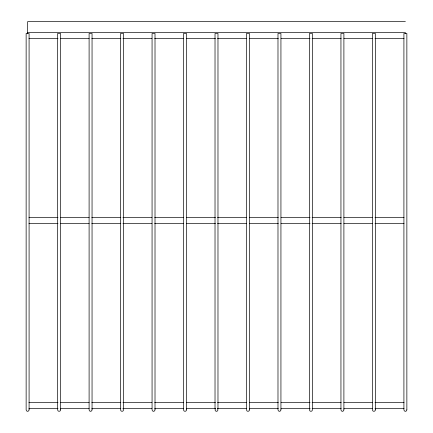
<?xml version="1.0" encoding="UTF-8"?>
<svg xmlns="http://www.w3.org/2000/svg" width="433" height="433" viewBox="0 0 433 433"><rect width="100%" height="100%" fill="white"/><g stroke="black" fill="none" stroke-linecap="round" stroke-linejoin="round"><path stroke-width="0.65" d="M215.455 408.833L215.022 409.872L215.455 410.917L216.5 411.35L217.545 410.917L217.978 409.872L217.545 408.833M309.898 408.833L309.471 409.872L309.898 410.917L310.943 411.35L311.987 410.917L312.42 409.872L312.42 33.455L309.471 33.455L309.471 408.665M405.385 21.65L27.615 21.65L27.615 33.455M27.615 32.589L405.385 32.589L405.385 33.455M28.962 38.494L58.022 38.494M60.728 38.494L89.111 38.494M91.812 38.494L120.872 38.494M122.902 38.494L151.961 38.494M154.662 38.494L183.722 38.494M186.428 38.494L215.488 38.494M217.512 38.494L246.572 38.494M249.278 38.494L278.338 38.494M281.039 38.494L310.098 38.494M312.128 38.494L341.188 38.494M343.889 38.494L372.272 38.494M374.978 38.494L404.038 38.494M28.962 217.545L58.022 217.545M60.728 217.545L89.111 217.545M91.812 217.545L120.872 217.545M122.902 217.545L151.961 217.545M154.662 217.545L183.722 217.545M186.428 217.545L215.488 217.545M217.512 217.545L246.572 217.545M249.278 217.545L278.338 217.545M281.039 217.545L310.098 217.545M312.128 217.545L341.188 217.545M343.889 217.545L372.272 217.545M374.978 217.545L404.038 217.545M28.962 223.444L58.022 223.444M60.728 223.444L89.111 223.444M91.812 223.444L120.872 223.444M122.902 223.444L151.961 223.444M154.662 223.444L183.722 223.444M186.428 223.444L215.488 223.444M217.512 223.444L246.572 223.444M249.278 223.444L278.338 223.444M281.039 223.444L310.098 223.444M312.128 223.444L341.188 223.444M343.889 223.444L372.272 223.444M374.978 223.444L404.038 223.444M28.962 402.495L58.022 402.495M60.728 402.495L89.111 402.495M91.812 402.495L120.872 402.495M122.902 402.495L151.961 402.495M154.662 402.495L183.722 402.495M186.428 402.495L215.488 402.495M217.512 402.495L246.572 402.495M249.278 402.495L278.338 402.495M281.039 402.495L310.098 402.495M312.128 402.495L341.188 402.495M343.889 402.495L372.272 402.495M374.978 402.495L404.038 402.495M28.962 408.4L58.022 408.4M60.728 408.4L89.111 408.4M91.812 408.4L120.872 408.4M122.902 408.4L151.961 408.4M154.662 408.4L183.722 408.4M186.428 408.4L215.488 408.4M217.512 408.4L246.572 408.4M249.278 408.4L278.338 408.4M281.039 408.4L310.098 408.4M312.128 408.4L341.188 408.4M343.889 408.4L372.272 408.4M374.978 408.4L404.038 408.4M123.102 408.833L123.529 409.872L123.102 410.917L122.057 411.35L121.013 410.917L120.58 409.872L120.58 33.455L123.529 33.455L123.529 408.665M217.978 408.665L217.978 33.455L215.022 33.455L215.022 408.665M29.087 409.872L28.654 410.917L27.615 411.35L26.57 410.917L26.137 409.872L26.137 33.455L29.087 33.455L29.087 409.872M60.571 409.872L60.138 410.917L59.094 411.35L58.049 410.917L57.616 409.872L57.616 33.455L60.571 33.455L60.571 409.872M92.05 409.872L91.617 410.917L90.573 411.35L89.534 410.917L89.101 409.872L89.101 33.455L92.05 33.455L92.05 409.872M155.014 409.872L154.581 410.917L153.536 411.35L152.492 410.917L152.064 409.872L152.064 33.455L155.014 33.455L155.014 409.872M186.493 409.872L186.06 410.917L185.021 411.35L183.976 410.917L183.543 409.872L183.543 33.455L186.493 33.455L186.493 409.872M249.457 409.872L249.024 410.917L247.979 411.35L246.94 410.917L246.507 409.872L246.507 33.455L249.457 33.455L249.457 409.872M280.936 409.872L280.508 410.917L279.464 411.35L278.419 410.917L277.986 409.872L277.986 33.455L280.936 33.455L280.936 409.872M343.899 409.872L343.466 410.917L342.427 411.35L341.383 410.917L340.95 409.872L340.95 33.455L343.899 33.455L343.899 409.872M375.384 409.872L374.951 410.917L373.906 411.35L372.862 410.917L372.429 409.872L372.429 33.455L375.384 33.455L375.384 409.872M406.863 409.872L406.43 410.917L405.385 411.35L404.346 410.917L403.913 409.872L403.913 33.455L406.863 33.455L406.863 409.872"/></g></svg>
